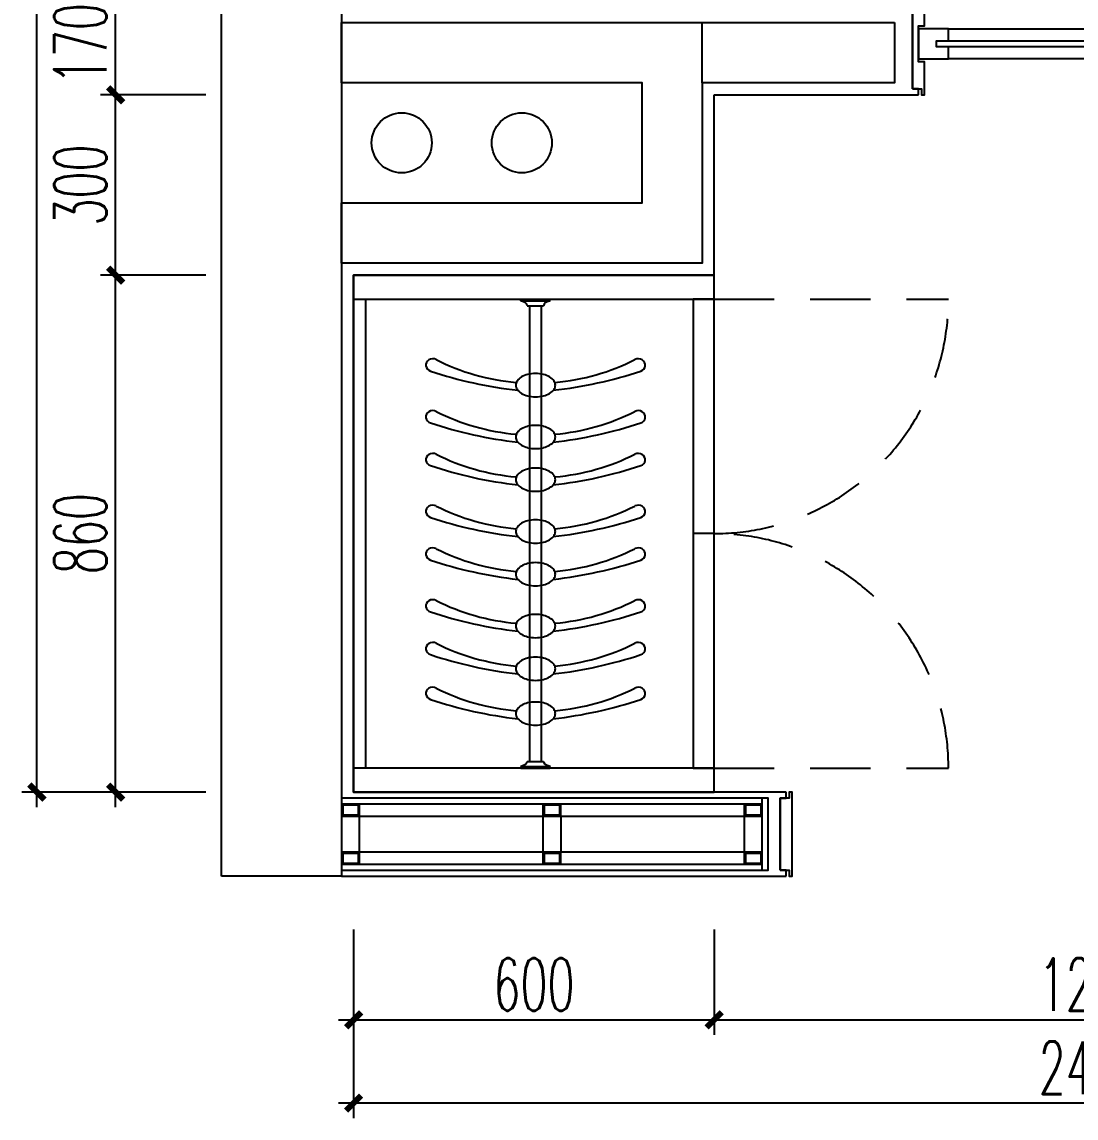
# Model space of a CAD drawing. Header units: inches. Extents: x 24920 to 61775, y 10942 to 38819.
# Drawn here: x 30003 to 31757, y 31275 to 33098 of the extents above; entities that cross this region are included whole.
import ezdxf

# ---------------------------------------------------------------- set-up
doc = ezdxf.new("R2010")
doc.units = ezdxf.units.IN
doc.header["$MEASUREMENT"] = 0
doc.header["$PDMODE"] = 1
doc.linetypes.add('01 虚线', pattern=[4, 2.5, -1.5])
doc.linetypes.add('DASH', pattern=[0.35, 0.25, -0.1])
for name, color, linetype in [('0-装饰完成线', 1, 'Continuous'), ('0-钢架墙', 130, 'Continuous'), ('00-设备', 2, 'Continuous'), ('01-原建筑墙', 7, 'Continuous'), ('03-新建墙体', 7, 'Continuous'), ('05-门套', 6, 'Continuous'), ('05-门板', 6, 'Continuous'), ('11-平面到顶家具', 2, 'Continuous'), ('12-平面移动家具', 136, 'Continuous')]:
    doc.layers.add(name, color=color, linetype=linetype)
doc.styles.add('DIM', font='simplex.shx', dxfattribs={"width": 0.6, "bigfont": 'extfont.shx'})
doc.dimstyles.new('1比25', dxfattribs={"dimscale": 25, "dimtxt": 3.5, "dimasz": 1, "dimexe": 1, "dimexo": 1, "dimgap": 0.6, "dimtad": 1, "dimdec": 0, "dimrnd": 5, "dimzin": 0, "dimdsep": 46, "dimtxsty": 'DIM', "dimblk": 'ARCHTICK', "dimcen": 0.09, "dimdle": 1, "dimclrd": 1, "dimclre": 1, "dimclrt": 1, "dimadec": 0, "dimazin": 0, "dimtfac": 1, "dimtdec": 0, "dimtix": 1, "dimtmove": 2, "dimatfit": 3, "dimldrblk": '引线箭头（自定义）', "dimfxl": 0, "dimtolj": 1, "dimtzin": 0, "dimarcsym": 0})

# ---------------------------------------------------------------- blocks, each defined once
blk = doc.blocks.new('A$C25EC233E')
at = {"layer": '11-平面到顶家具'}
for p, q in [((0, 820), (0, 40)), ((20, 820), (20, 40)), ((278.2, 820), (326.8, 820)), ((278.2, 817.4), (278.2, 820)), ((288.9, 809.1), (316.1, 809.1)), ((292.8, 809.1), (292.8, 50.9)), ((312.3, 809.1), (312.3, 50.9)), ((326.8, 817.4), (326.8, 820)), ((600, 430), (565, 430)), ((278.2, 42.6), (278.2, 40)), ((278.2, 40), (326.8, 40)), ((288.9, 50.9), (316.1, 50.9)), ((326.8, 42.6), (326.8, 40))]:
    blk.add_line(p, q, dxfattribs=at)
at = {"layer": '11-平面到顶家具', "color": 8}
for p, q in [((278.2, 817.4), (326.8, 817.4)), ((335.8, 676.9, 0), (335.8, 676.9, 0)), ((335.8, 590.7, 0), (335.8, 590.7, 0)), ((335.8, 519.7, 0), (335.8, 519.7, 0)), ((335.8, 433.5, 0), (335.8, 433.5, 0)), ((335.8, 362.4, 0), (335.8, 362.4, 0)), ((335.8, 276.2, 0), (335.8, 276.2, 0)), ((335.8, 205.2, 0), (335.8, 205.2, 0)), ((335.8, 130.6, 0), (335.8, 130.6, 0)), ((278.2, 42.6), (326.8, 42.6))]:
    blk.add_line(p, q, dxfattribs=at)
at = {"layer": '11-平面到顶家具'}
for points in [[(600, 860), (0, 860), (0, 820), (600, 820)], [(565, 40), (600, 40), (600, 820), (565, 820)], [(600, 40), (0, 40), (0, 0), (600, 0)]]:
    blk.add_lwpolyline(points, close=True, dxfattribs=at)
for centre, start_param, end_param in [((267.5, 809.1), 3.142513, 4.190264), ((337.5, 809.1), -1.048671, -0.00092)]:
    blk.add_ellipse(centre, major_axis=(-21.4, 0), ratio=0.446246, start_param=start_param, end_param=end_param, dxfattribs=at)
at = {"layer": '11-平面到顶家具', "color": 8}
for centre, major_axis, start_param, end_param in [((131.7, 710.3, 0), (-11.5, 0), 4.204557, 7.500233), ((304.1, 992, 0), (-343.1, 0, 0), 1.062968, 1.473069), ((301.4, 992, 0), (-343.1, 0, 0), 1.668524, 2.078625), ((473.8, 710.3, 0), (-11.5, 0), 1.924545, 5.220221), ((352.2, 1253.2, 0), (-648, 0, 0), 1.217052, 1.448602), ((298.8, 663, 0), (-36, 0), -1.311097, -1.00045), ((302.8, 649.5, 0), (-51.4, 0, 0), -1.570796, -1.311096), ((302.8, 649.5, 0), (-51.4, 0, 0), 4.452688, 4.712389), ((306.7, 663, 0), (-36, 0), 4.142043, 4.452689), ((253.3, 1253.2, 0), (-648, 0, 0), 1.69299, 1.924541), ((283.6, 676.9, 0), (-13.9, 0), -0.573372, 0.000001), ((283.6, 676.9, 0), (-13.9, 0), -0.000003, 0.573369), ((292.8, 671.6, 0), (-24.8, 0), -1.000451, -0.573373), ((312.7, 671.6, 0), (-24.8, 0), 3.714966, 4.142043), ((321.9, 676.9, 0), (-13.9, 0), 3.141592, 3.714964), ((321.9, 676.9, 0), (-13.9, 0), 2.568224, 3.141596), ((292.8, 682.3, 0), (-24.8, 0), 0.573373, 1.000451), ((298.8, 690.8, 0), (-36, 0), 1.000453, 1.3111), ((302.8, 704.3, 0), (-51.4, 0, 0), 1.311092, 1.570793), ((302.8, 704.3, 0), (-51.4, 0, 0), 1.5708, 1.8305), ((306.7, 690.8, 0), (-36, 0), 1.830493, 2.14114), ((312.7, 682.3, 0), (-24.8, 0), 2.141141, 2.568219), ((131.7, 624.1, 0), (-11.5, 0), 4.204557, 7.500233), ((304.1, 905.8, 0), (-343.1, 0, 0), 1.062968, 1.473069), ((301.4, 905.8, 0), (-343.1, 0, 0), 1.668524, 2.078625), ((473.8, 624.1, 0), (-11.5, 0), 1.924545, 5.220221), ((352.2, 1167, 0), (-648, 0, 0), 1.217052, 1.448602), ((292.8, 585.4, 0), (-24.8, 0), -1.000451, -0.573373), ((298.8, 576.8, 0), (-36, 0), -1.311097, -1.00045), ((302.8, 563.3, 0), (-51.4, 0, 0), -1.570796, -1.311096), ((302.8, 563.3, 0), (-51.4, 0, 0), 4.452688, 4.712389), ((306.7, 576.8, 0), (-36, 0), 4.142043, 4.452689), ((312.7, 585.4, 0), (-24.8, 0), 3.714966, 4.142043), ((253.3, 1167, 0), (-648, 0, 0), 1.69299, 1.924541), ((283.6, 590.7, 0), (-13.9, 0), -0.573372, 0.000001), ((283.6, 590.7, 0), (-13.9, 0), -0.000003, 0.573369), ((292.8, 596.1, 0), (-24.8, 0), 0.573373, 1.000451), ((312.7, 596.1, 0), (-24.8, 0), 2.141141, 2.568219), ((321.9, 590.7, 0), (-13.9, 0), 3.141592, 3.714964), ((321.9, 590.7, 0), (-13.9, 0), 2.568224, 3.141596), ((298.8, 604.6, 0), (-36, 0), 1.000453, 1.3111), ((302.8, 618.1, 0), (-51.4, 0, 0), 1.311092, 1.570793), ((302.8, 618.1, 0), (-51.4, 0, 0), 1.5708, 1.8305), ((306.7, 604.6, 0), (-36, 0), 1.830493, 2.14114), ((131.7, 553, 0), (-11.5, 0), 4.204557, 7.500233), ((304.1, 834.7, 0), (-343.1, 0, 0), 1.062968, 1.473069), ((301.4, 834.7, 0), (-343.1, 0, 0), 1.668524, 2.078625), ((473.8, 553, 0), (-11.5, 0), 1.924545, 5.220221), ((352.2, 1095.9, 0), (-648, 0, 0), 1.217052, 1.448602), ((292.8, 514.3, 0), (-24.8, 0), -1.000451, -0.573373), ((298.8, 505.8, 0), (-36, 0), -1.311097, -1.00045), ((302.8, 492.3, 0), (-51.4, 0, 0), -1.570796, -1.311096), ((302.8, 492.3, 0), (-51.4, 0, 0), 4.452688, 4.712389), ((306.7, 505.8, 0), (-36, 0), 4.142043, 4.452689), ((312.7, 514.3, 0), (-24.8, 0), 3.714966, 4.142043), ((253.3, 1095.9, 0), (-648, 0, 0), 1.69299, 1.924541), ((283.6, 519.7, 0), (-13.9, 0), -0.573372, 0.000001), ((283.6, 519.7, 0), (-13.9, 0), -0.000003, 0.573369), ((292.8, 525.1, 0), (-24.8, 0), 0.573373, 1.000451), ((312.7, 525.1, 0), (-24.8, 0), 2.141141, 2.568219), ((321.9, 519.7, 0), (-13.9, 0), 3.141592, 3.714964), ((321.9, 519.7, 0), (-13.9, 0), 2.568224, 3.141596), ((298.8, 533.6, 0), (-36, 0), 1.000453, 1.3111), ((302.8, 547.1, 0), (-51.4, 0, 0), 1.311092, 1.570793), ((302.8, 547.1, 0), (-51.4, 0, 0), 1.5708, 1.8305), ((306.7, 533.6, 0), (-36, 0), 1.830493, 2.14114), ((131.7, 466.8, 0), (-11.5, 0), 4.204557, 7.500233), ((304.1, 748.5, 0), (-343.1, 0, 0), 1.062968, 1.473069), ((301.4, 748.5, 0), (-343.1, 0, 0), 1.668524, 2.078625), ((473.8, 466.8, 0), (-11.5, 0), 1.924545, 5.220221), ((352.2, 1009.7, 0), (-648, 0, 0), 1.217052, 1.448602), ((253.3, 1009.7, 0), (-648, 0, 0), 1.69299, 1.924541), ((283.6, 433.5, 0), (-13.9, 0), -0.573372, 0.000001), ((292.8, 428.1, 0), (-24.8, 0), -1.000451, -0.573373), ((298.8, 419.6, 0), (-36, 0), -1.311097, -1.00045), ((302.8, 406.1, 0), (-51.4, 0, 0), -1.570796, -1.311096), ((302.8, 406.1, 0), (-51.4, 0, 0), 4.452688, 4.712389), ((306.7, 419.6, 0), (-36, 0), 4.142043, 4.452689), ((312.7, 428.1, 0), (-24.8, 0), 3.714966, 4.142043), ((321.9, 433.5, 0), (-13.9, 0), 3.141592, 3.714964), ((283.6, 433.5, 0), (-13.9, 0), -0.000003, 0.573369), ((292.8, 438.8, 0), (-24.8, 0), 0.573373, 1.000451), ((298.8, 447.4, 0), (-36, 0), 1.000453, 1.3111), ((306.7, 447.4, 0), (-36, 0), 1.830493, 2.14114), ((312.7, 438.8, 0), (-24.8, 0), 2.141141, 2.568219), ((321.9, 433.5, 0), (-13.9, 0), 2.568224, 3.141596), ((131.7, 395.8, 0), (-11.5, 0), 4.204557, 7.500233), ((304.1, 677.5, 0), (-343.1, 0, 0), 1.062968, 1.473069), ((302.8, 460.9, 0), (-51.4, 0, 0), 1.311092, 1.570793), ((302.8, 460.9, 0), (-51.4, 0, 0), 1.5708, 1.8305), ((301.4, 677.5, 0), (-343.1, 0, 0), 1.668524, 2.078625), ((473.8, 395.8, 0), (-11.5, 0), 1.924545, 5.220221), ((352.2, 938.7, 0), (-648, 0, 0), 1.217052, 1.448602), ((253.3, 938.7, 0), (-648, 0, 0), 1.69299, 1.924541), ((283.6, 362.4, 0), (-13.9, 0), -0.573372, 0.000001), ((292.8, 357.1, 0), (-24.8, 0), -1.000451, -0.573373), ((298.8, 348.5, 0), (-36, 0), -1.311097, -1.00045), ((302.8, 335, 0), (-51.4, 0, 0), -1.570796, -1.311096), ((302.8, 335, 0), (-51.4, 0, 0), 4.452688, 4.712389), ((306.7, 348.5, 0), (-36, 0), 4.142043, 4.452689), ((312.7, 357.1, 0), (-24.8, 0), 3.714966, 4.142043), ((321.9, 362.4, 0), (-13.9, 0), 3.141592, 3.714964), ((283.6, 362.4, 0), (-13.9, 0), -0.000003, 0.573369), ((292.8, 367.8, 0), (-24.8, 0), 0.573373, 1.000451), ((298.8, 376.3, 0), (-36, 0), 1.000453, 1.3111), ((306.7, 376.3, 0), (-36, 0), 1.830493, 2.14114), ((312.7, 367.8, 0), (-24.8, 0), 2.141141, 2.568219), ((321.9, 362.4, 0), (-13.9, 0), 2.568224, 3.141596), ((302.8, 389.9, 0), (-51.4, 0, 0), 1.311092, 1.570793), ((302.8, 389.9, 0), (-51.4, 0, 0), 1.5708, 1.8305), ((131.7, 309.6, 0), (-11.5, 0), 4.204557, 7.500233), ((304.1, 591.3, 0), (-343.1, 0, 0), 1.062968, 1.473069), ((301.4, 591.3, 0), (-343.1, 0, 0), 1.668524, 2.078625), ((473.8, 309.6, 0), (-11.5, 0), 1.924545, 5.220221), ((352.2, 852.5, 0), (-648, 0, 0), 1.217052, 1.448602), ((298.8, 262.3, 0), (-36, 0), -1.311097, -1.00045), ((302.8, 248.8, 0), (-51.4, 0, 0), -1.570796, -1.311096), ((302.8, 248.8, 0), (-51.4, 0, 0), 4.452688, 4.712389), ((306.7, 262.3, 0), (-36, 0), 4.142043, 4.452689), ((253.3, 852.5, 0), (-648, 0, 0), 1.69299, 1.924541), ((283.6, 276.2, 0), (-13.9, 0), -0.573372, 0.000001), ((283.6, 276.2, 0), (-13.9, 0), -0.000003, 0.573369), ((292.8, 270.9, 0), (-24.8, 0), -1.000451, -0.573373), ((312.7, 270.9, 0), (-24.8, 0), 3.714966, 4.142043), ((321.9, 276.2, 0), (-13.9, 0), 3.141592, 3.714964), ((321.9, 276.2, 0), (-13.9, 0), 2.568224, 3.141596), ((292.8, 281.6, 0), (-24.8, 0), 0.573373, 1.000451), ((298.8, 290.1, 0), (-36, 0), 1.000453, 1.3111), ((302.8, 303.6, 0), (-51.4, 0, 0), 1.311092, 1.570793), ((302.8, 303.6, 0), (-51.4, 0, 0), 1.5708, 1.8305), ((306.7, 290.1, 0), (-36, 0), 1.830493, 2.14114), ((312.7, 281.6, 0), (-24.8, 0), 2.141141, 2.568219), ((131.7, 238.5, 0), (-11.5, 0), 4.204557, 7.500233), ((304.1, 520.2, 0), (-343.1, 0, 0), 1.062968, 1.473069), ((301.4, 520.2, 0), (-343.1, 0, 0), 1.668524, 2.078625), ((473.8, 238.5, 0), (-11.5, 0), 1.924545, 5.220221), ((352.2, 781.4, 0), (-648, 0, 0), 1.217052, 1.448602), ((298.8, 191.3, 0), (-36, 0), -1.311097, -1.00045), ((302.8, 177.8, 0), (-51.4, 0, 0), -1.570796, -1.311096), ((302.8, 177.8, 0), (-51.4, 0, 0), 4.452688, 4.712389), ((306.7, 191.3, 0), (-36, 0), 4.142043, 4.452689), ((253.3, 781.4, 0), (-648, 0, 0), 1.69299, 1.924541), ((283.6, 205.2, 0), (-13.9, 0), -0.573372, 0.000001), ((283.6, 205.2, 0), (-13.9, 0), -0.000003, 0.573369), ((292.8, 199.8, 0), (-24.8, 0), -1.000451, -0.573373), ((312.7, 199.8, 0), (-24.8, 0), 3.714966, 4.142043), ((321.9, 205.2, 0), (-13.9, 0), 3.141592, 3.714964), ((321.9, 205.2, 0), (-13.9, 0), 2.568224, 3.141596), ((292.8, 210.6, 0), (-24.8, 0), 0.573373, 1.000451), ((298.8, 219.1, 0), (-36, 0), 1.000453, 1.3111), ((302.8, 232.6, 0), (-51.4, 0, 0), 1.311092, 1.570793), ((302.8, 232.6, 0), (-51.4, 0, 0), 1.5708, 1.8305), ((306.7, 219.1, 0), (-36, 0), 1.830493, 2.14114), ((312.7, 210.6, 0), (-24.8, 0), 2.141141, 2.568219), ((131.7, 163.9, 0), (-11.5, 0), 4.204557, 7.500233), ((304.1, 445.6, 0), (-343.1, 0, 0), 1.062968, 1.473069), ((301.4, 445.6, 0), (-343.1, 0, 0), 1.668524, 2.078625), ((473.8, 163.9, 0), (-11.5, 0), 1.924545, 5.220221), ((352.2, 706.8, 0), (-648, 0, 0), 1.217052, 1.448602), ((298.8, 116.7, 0), (-36, 0), -1.311097, -1.00045), ((302.8, 103.1, 0), (-51.4, 0, 0), -1.570796, -1.311096), ((302.8, 103.1, 0), (-51.4, 0, 0), 4.452688, 4.712389), ((306.7, 116.7, 0), (-36, 0), 4.142043, 4.452689), ((253.3, 706.8, 0), (-648, 0, 0), 1.69299, 1.924541), ((283.6, 130.6, 0), (-13.9, 0), -0.573372, 0.000001), ((283.6, 130.6, 0), (-13.9, 0), -0.000003, 0.573369), ((292.8, 125.2, 0), (-24.8, 0), -1.000451, -0.573373), ((312.7, 125.2, 0), (-24.8, 0), 3.714966, 4.142043), ((321.9, 130.6, 0), (-13.9, 0), 3.141592, 3.714964), ((321.9, 130.6, 0), (-13.9, 0), 2.568224, 3.141596), ((292.8, 135.9, 0), (-24.8, 0), 0.573373, 1.000451), ((298.8, 144.5, 0), (-36, 0), 1.000453, 1.3111), ((302.8, 158, 0), (-51.4, 0, 0), 1.311092, 1.570793), ((302.8, 158, 0), (-51.4, 0, 0), 1.5708, 1.8305), ((306.7, 144.5, 0), (-36, 0), 1.830493, 2.14114), ((312.7, 135.9, 0), (-24.8, 0), 2.141141, 2.568219)]:
    blk.add_ellipse(centre, major_axis=major_axis, ratio=0.909237, start_param=start_param, end_param=end_param, dxfattribs=at)
at = {"layer": '11-平面到顶家具', "extrusion": (0, 0, -1)}
for centre, start_param, end_param in [((267.5, 50.9), 3.142513, 4.190264), ((337.5, 50.9), -1.048671, -0.00092)]:
    blk.add_ellipse(centre, major_axis=(-21.4, 0), ratio=0.446246, start_param=start_param, end_param=end_param, dxfattribs=at)
at = {"layer": '12-平面移动家具', "color": 8, "linetype": '01 虚线', "ltscale": 40}
for points in [[(600, 820), (990, 820, -0.414214), (600, 430, -1)], [(600, 40), (990, 40, 0.414214), (600, 430, 1)]]:
    blk.add_lwpolyline(points, format="xyb", dxfattribs=at)
blk = doc.blocks.new('A$C2CFC0F9A')
at = {"layer": '05-门套'}
for points in [[(0, -75), (15, -75), (15, -85), (20, -85), (20, -30), (10, -30), (10, 30), (20, 30), (20, 85), (15, 85), (15, 75), (0, 75)], [(740, 30), (720, 30), (720, 85), (725, 85), (725, 75), (740, 75)], [(740, -30), (740, -75), (725, -75), (725, -85), (720, -85), (720, -30)]]:
    blk.add_lwpolyline(points, close=True, dxfattribs=at)
at = {"layer": '05-门板', "color": 8}
for p, q in [((60, 25), (695, 25)), ((695, -25), (60, -25))]:
    blk.add_line(p, q, dxfattribs=at)
at = {"layer": '05-门板'}
for points in [[(60, 25), (10, 25), (10, -25), (60, -25), (60, -5), (40, -5), (40, 5), (60, 5)], [(695, 25), (745, 25), (745, -25), (695, -25), (695, -5), (715, -5), (715, 5), (695, 5)], [(715, -5), (40, -5), (40, 5), (715, 5)]]:
    blk.add_lwpolyline(points, close=True, dxfattribs=at)
at = {"layer": '05-门板', "color": 8, "linetype": 'DASH', "ltscale": 200}
blk.add_lwpolyline([(695, 25), (1430, 25), (1430, -25), (695, -25)], close=True, dxfattribs=at)
blk = doc.blocks.new('A$C01801286')
for points in [[(0, 10), (15, 10), (15, 0), (20, 0), (20, 140), (15, 140), (15, 130), (0, 130)], [(1040, 10), (1025, 10), (1025, 0), (1020, 0), (1020, 140), (1025, 140), (1025, 130), (1040, 130)]]:
    blk.add_lwpolyline(points, close=True)
blk = doc.blocks.new('gdsg')
at = {"layer": '0-钢架墙', "color": 8}
for points in [[(7367.7, -193153.6), (7397.7, -193153.6), (7397.7, -193133.6), (7367.7, -193133.6)], [(7369.7, -193151.6), (7395.7, -193151.6), (7395.7, -193135.6), (7369.7, -193135.6)]]:
    blk.add_lwpolyline(points, close=True, dxfattribs=at)
blk = doc.blocks.new('_ArchTick')
at = {"color": 0, "linetype": 'ByBlock', "const_width": 0.4}
blk.add_lwpolyline([(-0.5, -0.5), (0.5, 0.5)], dxfattribs=at)
blk = doc.blocks.new('*D1148')
at = {"color": 1, "lineweight": -2, "transparency": 16777216}
for p, q in [((31390.4, 31616.6), (31390.4, 32526.6)), ((31540.4, 32501.6), (31365.4, 32501.6)), ((31540.4, 31641.6), (31365.4, 31641.6))]:
    blk.add_line(p, q, dxfattribs=at)
at = {"layer": 'Defpoints', "color": 0, "transparency": 16777216}
for p in [(31390.4, 32501.6), (31786.5, 32501.6), (31786.5, 31641.6)]:
    blk.add_point(p, dxfattribs=at)
at = {"color": 1, "lineweight": -2, "transparency": 16777216, "xscale": 25, "yscale": 25, "zscale": 25}
for p, rotation in [((31390.4, 32501.6), 90), ((31390.4, 31641.6), 270)]:
    blk.add_blockref('_ArchTick', p, dxfattribs=dict(at, rotation=rotation))
at = {"color": 1, "transparency": 16777216, "insert": (31331.6, 32071.6), "char_height": 87.5, "attachment_point": 5, "rotation": 90, "style": 'DIM'}
blk.add_mtext('\\A1;860', dxfattribs=at)
blk = doc.blocks.new('引线箭头（自定义）')
at = {"linetype": 'ByBlock', "lineweight": -2}
h = blk.add_hatch(color=8, dxfattribs=at)
h.dxf.hatch_style = 1
h.paths.add_polyline_path([(-1.195, -0.955), (-0.315, 0), (-1.201, 0.958), (-0.912, 1.212), (0, 0), (-0.912, -1.209)])
at = {"color": 0, "linetype": 'ByBlock', "lineweight": -2}
blk.add_line((-0.315, 0), (-4.751, 0), dxfattribs=at)
blk.add_lwpolyline([(-1.195, -0.955), (-0.315, 0), (-1.201, 0.958), (-0.912, 1.212), (0, 0), (-0.912, -1.209)], close=True, dxfattribs=at)
blk = doc.blocks.new('*D1149')
at = {"color": 1, "lineweight": -2, "transparency": 16777216}
for p, q in [((31390.4, 32476.6), (31390.4, 32826.6)), ((31540.4, 32801.6), (31365.4, 32801.6)), ((31540.4, 32501.6), (31365.4, 32501.6))]:
    blk.add_line(p, q, dxfattribs=at)
at = {"layer": 'Defpoints', "color": 0, "transparency": 16777216}
for p in [(31390.4, 32801.6), (32386.5, 32801.6), (31786.5, 32501.6)]:
    blk.add_point(p, dxfattribs=at)
at = {"color": 1, "lineweight": -2, "transparency": 16777216, "xscale": 25, "yscale": 25, "zscale": 25}
for p, rotation in [((31390.4, 32801.6), 90), ((31390.4, 32501.6), 270)]:
    blk.add_blockref('_ArchTick', p, dxfattribs=dict(at, rotation=rotation))
at = {"color": 1, "transparency": 16777216, "insert": (31331.6, 32651.6), "char_height": 87.5, "attachment_point": 5, "rotation": 90, "style": 'DIM'}
blk.add_mtext('\\A1;300', dxfattribs=at)
blk = doc.blocks.new('*D1150')
at = {"color": 1, "lineweight": -2, "transparency": 16777216}
for p, q in [((31390.4, 32776.6), (31390.4, 32996.6)), ((31540.4, 32971.6), (31365.4, 32971.6)), ((31540.4, 32801.6), (31365.4, 32801.6))]:
    blk.add_line(p, q, dxfattribs=at)
at = {"layer": 'Defpoints', "color": 0, "transparency": 16777216}
for p in [(31390.4, 32971.6), (32384, 32971.6), (32386.5, 32801.6)]:
    blk.add_point(p, dxfattribs=at)
at = {"color": 1, "lineweight": -2, "transparency": 16777216, "xscale": 25, "yscale": 25, "zscale": 25}
for p, rotation in [((31390.4, 32971.6), 90), ((31390.4, 32801.6), 270)]:
    blk.add_blockref('_ArchTick', p, dxfattribs=dict(at, rotation=rotation))
at = {"color": 1, "transparency": 16777216, "insert": (31331.6, 32886.6), "char_height": 87.5, "attachment_point": 5, "rotation": 90, "style": 'DIM'}
blk.add_mtext('\\A1;170', dxfattribs=at)
blk = doc.blocks.new('*D1152')
at = {"color": 1, "lineweight": -2, "transparency": 16777216}
for p, q in [((31259.4, 31616.6), (31259.4, 34696.6)), ((31409.4, 34671.6), (31234.4, 34671.6)), ((31409.4, 31641.6), (31234.4, 31641.6))]:
    blk.add_line(p, q, dxfattribs=at)
at = {"layer": 'Defpoints', "color": 0, "transparency": 16777216}
for p in [(31259.4, 34671.6), (31452.9, 34671.6), (31452.9, 31641.6)]:
    blk.add_point(p, dxfattribs=at)
at = {"color": 1, "lineweight": -2, "transparency": 16777216, "xscale": 25, "yscale": 25, "zscale": 25}
for p, rotation in [((31259.4, 34671.6), 90), ((31259.4, 31641.6), 270)]:
    blk.add_blockref('_ArchTick', p, dxfattribs=dict(at, rotation=rotation))
at = {"color": 1, "transparency": 16777216, "insert": (31200.7, 33156.6), "char_height": 87.5, "attachment_point": 5, "rotation": 90, "style": 'DIM'}
blk.add_mtext('\\A1;3030', dxfattribs=at)
blk = doc.blocks.new('*D1153')
at = {"color": 1, "lineweight": -2, "transparency": 16777216}
for p, q in [((31786.5, 31412.7), (31786.5, 31237.7)), ((32386.5, 31412.7), (32386.5, 31237.7)), ((31761.5, 31262.7), (32411.5, 31262.7))]:
    blk.add_line(p, q, dxfattribs=at)
at = {"layer": 'Defpoints', "color": 0, "transparency": 16777216}
for p in [(32386.5, 31805), (31786.5, 31641.6), (32386.5, 31262.7)]:
    blk.add_point(p, dxfattribs=at)
at = {"color": 1, "lineweight": -2, "transparency": 16777216, "xscale": 25, "yscale": 25, "zscale": 25, "rotation": 180}
blk.add_blockref('_ArchTick', (31786.5, 31262.7), dxfattribs=at)
at = {"color": 1, "lineweight": -2, "transparency": 16777216, "xscale": 25, "yscale": 25, "zscale": 25}
blk.add_blockref('_ArchTick', (32386.5, 31262.7), dxfattribs=at)
at = {"color": 1, "transparency": 16777216, "insert": (32086.5, 31321.5), "char_height": 87.5, "attachment_point": 5, "style": 'DIM'}
blk.add_mtext('\\A1;600', dxfattribs=at)
blk = doc.blocks.new('*D1154')
at = {"color": 1, "lineweight": -2, "transparency": 16777216}
for p, q in [((32386.5, 31412.7), (32386.5, 31237.7)), ((33646.5, 31412.7), (33646.5, 31237.7)), ((32361.5, 31262.7), (33671.5, 31262.7))]:
    blk.add_line(p, q, dxfattribs=at)
at = {"layer": 'Defpoints', "color": 0, "transparency": 16777216}
for p in [(32386.5, 31805), (33646.5, 31780.7), (33646.5, 31262.7)]:
    blk.add_point(p, dxfattribs=at)
at = {"color": 1, "lineweight": -2, "transparency": 16777216, "xscale": 25, "yscale": 25, "zscale": 25, "rotation": 180}
blk.add_blockref('_ArchTick', (32386.5, 31262.7), dxfattribs=at)
at = {"color": 1, "lineweight": -2, "transparency": 16777216, "xscale": 25, "yscale": 25, "zscale": 25}
blk.add_blockref('_ArchTick', (33646.5, 31262.7), dxfattribs=at)
at = {"color": 1, "transparency": 16777216, "insert": (33016.5, 31321.5), "char_height": 87.5, "attachment_point": 5, "style": 'DIM'}
blk.add_mtext('\\A1;1260', dxfattribs=at)
blk = doc.blocks.new('*D1156')
at = {"color": 1, "lineweight": -2, "transparency": 16777216}
for p, q in [((31786.5, 31274.3), (31786.5, 31099.3)), ((34246.5, 31274.3), (34246.5, 31099.3)), ((34271.5, 31124.3), (31761.5, 31124.3))]:
    blk.add_line(p, q, dxfattribs=at)
at = {"layer": 'Defpoints', "color": 0, "transparency": 16777216}
for p in [(31786.5, 31364.8), (34246.5, 31325.2), (31786.5, 31124.3)]:
    blk.add_point(p, dxfattribs=at)
at = {"color": 1, "lineweight": -2, "transparency": 16777216, "xscale": 25, "yscale": 25, "zscale": 25, "rotation": 180}
blk.add_blockref('_ArchTick', (31786.5, 31124.3), dxfattribs=at)
at = {"color": 1, "lineweight": -2, "transparency": 16777216, "xscale": 25, "yscale": 25, "zscale": 25}
blk.add_blockref('_ArchTick', (34246.5, 31124.3), dxfattribs=at)
at = {"color": 1, "transparency": 16777216, "insert": (33016.5, 31183), "char_height": 87.5, "attachment_point": 5, "style": 'DIM'}
blk.add_mtext('\\A1;2460', dxfattribs=at)
blk = doc.blocks.new('ehreh')
at = {"color": 8}
for p, q in [((31766.5, 31621.6), (31766.5, 31521.6)), ((32101.5, 31601.6), (32101.5, 31541.6)), ((32131.5, 31601.6), (32131.5, 31541.6))]:
    blk.add_line(p, q, dxfattribs=at)
blk.add_line((31766.5, 31501.6), (31566.5, 31501.6))
at = {"layer": '0-装饰完成线', "color": 3}
for p, q in [((32716.5, 32811.6), (32716.5, 32961.6)), ((32726.5, 32811.6), (32716.5, 32811.6)), ((32726.5, 32801.6), (32726.5, 32811.6)), ((32386.5, 32501.6), (32386.5, 32801.6)), ((32386.5, 32801.6), (32726.5, 32801.6)), ((31786.5, 31641.6), (31786.5, 32501.6)), ((31786.5, 32501.6), (32386.5, 32501.6)), ((32506.5, 31641.6), (31786.5, 31641.6)), ((32506.5, 31631.6), (32506.5, 31641.6)), ((32496.5, 31511.6), (32496.5, 31631.6)), ((32496.5, 31631.6), (32506.5, 31631.6)), ((32506.5, 31511.5), (32496.5, 31511.6)), ((31766.5, 31501.6), (32506.5, 31501.6)), ((32506.5, 31501.6), (32506.5, 31511.5))]:
    blk.add_line(p, q, dxfattribs=at)
at = {"layer": '0-钢架墙', "color": 8}
for p, q in [((32466.5, 31621.6), (31766.5, 31621.6)), ((32466.5, 31511.6), (32466.5, 31631.6)), ((31766.5, 31521.6), (32466.5, 31521.6))]:
    blk.add_line(p, q, dxfattribs=at)
blk.add_lwpolyline([(31766.5, 31511.6), (32476.5, 31511.6), (32476.5, 31631.6), (31766.5, 31631.6)], dxfattribs=at)
blk.add_lwpolyline([(31796.5, 31601.6), (32436.5, 31601.6), (32436.5, 31541.6), (31796.5, 31541.6)], close=True, dxfattribs=at)
at = {"layer": '00-设备'}
for centre in [(31866.5, 32721.6), (32066.5, 32721.6)]:
    blk.add_circle(centre, 50, dxfattribs=at)
at = {"layer": '01-原建筑墙', "color": 4}
for p, q in [((31566.5, 31501.6), (31566.5, 35021.6)), ((31766.5, 34721.6), (31766.5, 31501.6))]:
    blk.add_line(p, q, dxfattribs=at)
at = {"layer": '03-新建墙体', "color": 4}
blk.add_line((32366.5, 32821.6), (32366.5, 32921.6), dxfattribs=at)
blk.add_lwpolyline([(32686.5, 32921.6), (32686.5, 32821.6), (32366.5, 32821.6), (32366.5, 32521.6), (31766.5, 32521.6), (31766.5, 32621.6), (32266.5, 32621.6), (32266.5, 32821.6), (31766.5, 32821.6), (31766.5, 32921.6), (31766.5, 32921.6), (31766.5, 32921.6)], close=True, dxfattribs=at)
at = {"layer": '0-钢架墙'}
for p in [(24398.8, 224755.2), (24733.8, 224755.2), (25068.8, 224755.2), (24398.8, 224675.2), (24733.8, 224675.2), (25068.8, 224675.2)]:
    blk.add_blockref('gdsg', p, dxfattribs=at)
at = {"layer": '05-门套'}
blk.add_blockref('A$C01801286', (32496.5, 31501.6), dxfattribs=at)
at = {"layer": '05-门板'}
blk.add_blockref('A$C2CFC0F9A', (32716.5, 32886.6), dxfattribs=at)
at = {"layer": '11-平面到顶家具'}
blk.add_blockref('A$C25EC233E', (31786.5, 31641.6), dxfattribs=at)
for base, p1, p2, picture, middle in [((31259.4, 34671.6), (31452.9, 31641.6), (31452.9, 34671.6), '*D1152', (31200.7, 33156.6)), ((31390.4, 32971.6), (32386.5, 32801.6), (32384, 32971.6), '*D1150', (31331.6, 32886.6)), ((31390.4, 32801.6), (31786.5, 32501.6), (32386.5, 32801.6), '*D1149', (31331.6, 32651.6)), ((31390.4, 32501.6), (31786.5, 31641.6), (31786.5, 32501.6), '*D1148', (31331.6, 32071.6))]:
    dim = blk.add_linear_dim(base=base, p1=p1, p2=p2, angle=90, dimstyle='1比25')
    dim.commit()
    dim.dimension.update_dxf_attribs({"geometry": picture, "text_midpoint": middle})
for base, p1, p2, picture, middle in [((32386.5, 31262.7), (31786.5, 31641.6), (32386.5, 31805), '*D1153', (32086.5, 31321.5)), ((33646.5, 31262.7), (32386.5, 31805), (33646.5, 31780.7), '*D1154', (33016.5, 31321.5)), ((31786.5, 31124.3), (34246.5, 31325.2), (31786.5, 31364.8), '*D1156', (33016.5, 31183))]:
    dim = blk.add_linear_dim(base=base, p1=p1, p2=p2, dimstyle='1比25')
    dim.commit()
    dim.dimension.update_dxf_attribs({"geometry": picture, "text_midpoint": middle})

msp = doc.modelspace()

# ---------------------------------------------------------------- block references
msp.add_blockref('ehreh', (-1231.5, 175.5))

doc.saveas('drawing.dxf')
